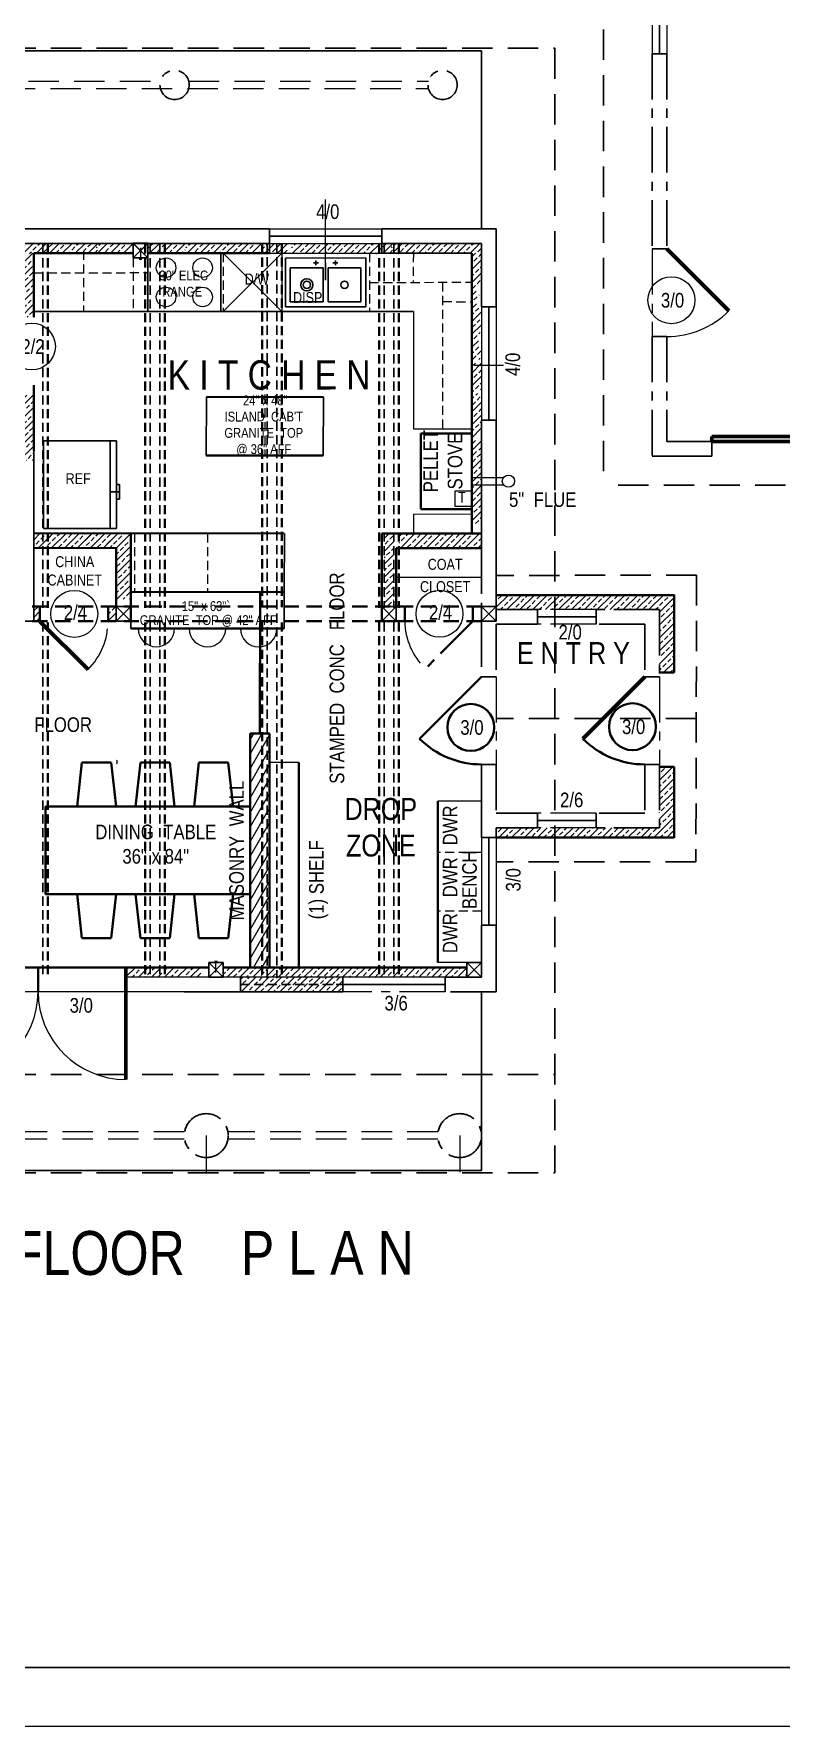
# Model space of a CAD drawing. Header units: inches. Extents: x 3832 to 8152, y 959 to 2015.
# Drawn here: x 4850 to 5157, y 959 to 1653 of the extents above; entities that cross this region are included whole.
import ezdxf

# ---------------------------------------------------------------- set-up
doc = ezdxf.new("R2010")
doc.units = ezdxf.units.IN
doc.header["$MEASUREMENT"] = 0
doc.linetypes.add('CENTER', pattern=[2, 1.25, -0.25, 0.25, -0.25])
doc.linetypes.add('HIDDEN', pattern=[0.375, 0.25, -0.125])
for name, color, linetype, lineweight in [('APPLIANCES', 7, 'Continuous', 20), ('BUILT-INS', 36, 'Continuous', 25), ('CABINETS', 36, 'HIDDEN', 25), ('COUNTERTOPS', 7, 'Continuous', 30), ('DOORS', 7, 'Continuous', 60), ('FLOOR BEAMS', 18, 'Continuous', 30), ('FLOORING', 7, 'Continuous', 20), ('FURNITURE', 36, 'Continuous', 25), ('MASONRY', 14, 'Continuous', 30), ('PLUMBING', 3, 'Continuous', 20), ('ROOF', 7, 'HIDDEN', 30), ('STAIRS', 7, 'Continuous', 20), ('STOVE HEATING', 1, 'Continuous', 40), ('WALL FRAMING', 9, 'CENTER', 30), ('WALLS', 7, 'Continuous', 30), ('WINDOWS', 5, 'Continuous', 30)]:
    doc.layers.add(name, color=color, linetype=linetype, lineweight=lineweight)
for name, color, linetype in [('TEXT', 7, 'Continuous'), ('TEXT80', 9, 'Continuous'), ('TITLE BLOCK', 7, 'Continuous')]:
    doc.layers.add(name, color=color, linetype=linetype)
doc.styles.add('ARCHENT', font='technical.ttf', dxfattribs={"height": 6})
pattern_1 = [(45, (-73.6704, 6.2643), (-2.6516504, 2.6516504), []), (45, (-71.0188, 6.2643), (-2.6516504, 2.6516504), [1.875, -0.9375])]

msp = doc.modelspace()

# ---------------------------------------------------------------- hatches: boundary and pattern name
at = {"layer": 'DOORS', "linetype": 'Continuous', "lineweight": 9, "ltscale": 25}
h = msp.add_hatch(dxfattribs=at)
h.set_pattern_fill('ANSI33', color=0, scale=15, style=0)
h.set_pattern_definition([(45, (6e-07, -4), (-2.6516504, 2.6516504), []), (45, (2.6517, -4), (-2.6516504, 2.6516504), [1.875, -0.9375])])
h.paths.add_polyline_path([(4813.02, 1502.66), (4808.02, 1502.66), (4808.02, 1478.16), (4810.02, 1478.16), (4810.02, 1496.66), (4813.02, 1496.66)])
h.paths.add_polyline_path([(4806.02, 1502.66), (4804.02, 1502.66), (4804.02, 1478.16), (4806.02, 1478.16)])
h.paths.add_polyline_path([(4808.02, 1502.66), (4806.02, 1502.66), (4806.02, 1478.16), (4808.02, 1478.16)])
h.paths.add_polyline_path([(4848.02, 1504.92), (4844.27, 1504.92), (4844.27, 1502.66), (4841.02, 1502.66), (4841.02, 1496.66), (4844.27, 1496.66), (4844.27, 1478.16), (4848.02, 1478.16)])
h.paths.add_polyline_path([(4850.02, 1504.92), (4848.02, 1504.92), (4848.02, 1478.16), (4850.02, 1478.16)])
h.paths.add_polyline_path([(4844.27, 1536.92), (4850.28, 1536.92), (4850.27, 1563.16), (4844.27, 1563.16)])
h = msp.add_hatch(dxfattribs=at)
h.set_pattern_fill('ANSI33', color=0, scale=15, style=0)
h.set_pattern_definition([(45, (-100.0483, 302.8463), (-2.6516504, 2.6516504), []), (45, (-97.3967, 302.8463), (-2.6516504, 2.6516504), [1.875, -0.9375])])
h.paths.add_polyline_path([(4876.97, 1566), (4834.97, 1566), (4834.97, 1563), (4876.97, 1563)])
h.paths.add_polyline_path([(4876.97, 1567.16), (4834.97, 1567.16), (4834.97, 1566), (4876.97, 1566)])
h = msp.add_hatch(dxfattribs=at)
h.set_pattern_fill('ANSI33', color=0, scale=15, style=0)
h.set_pattern_definition([(45, (-59.0797, 302.8463), (-2.6516504, 2.6516504), []), (45, (-56.428, 302.8463), (-2.6516504, 2.6516504), [1.875, -0.9375])])
h.paths.add_polyline_path([(4891.02, 1566), (4891.02, 1567.16), (4875.94, 1567.16), (4875.94, 1566)])
h.paths.add_polyline_path([(4891.02, 1563), (4891.02, 1566), (4875.94, 1566), (4875.94, 1563)])
h = msp.add_hatch(dxfattribs=at)
h.set_pattern_fill('ANSI33', color=0, scale=15, style=0)
h.set_pattern_definition([(45, (-37.7327, 302.8463), (-2.6516504, 2.6516504), []), (45, (-35.081, 302.8463), (-2.6516504, 2.6516504), [1.875, -0.9375])])
h.paths.add_polyline_path([(4912.36, 1566), (4912.36, 1567.16), (4897.28, 1567.16), (4897.28, 1566)])
h.paths.add_polyline_path([(4912.36, 1563), (4912.36, 1566), (4897.28, 1566), (4897.28, 1563)])
h = msp.add_hatch(dxfattribs=at)
h.set_pattern_fill('ANSI33', color=0, scale=15, style=0)
h.set_pattern_definition([(45, (-22.2898, 302.8463), (-2.6516504, 2.6516504), []), (45, (-19.638, 302.8463), (-2.6516504, 2.6516504), [1.875, -0.9375])])
h.paths.add_polyline_path([(4954.73, 1566), (4912.73, 1566), (4912.73, 1563), (4954.73, 1563)])
h.paths.add_polyline_path([(4954.73, 1567.16), (4912.73, 1567.16), (4912.73, 1566), (4954.73, 1566)])
h = msp.add_hatch(dxfattribs=at)
h.set_pattern_fill('ANSI33', color=0, scale=15, style=0)
h.set_pattern_definition([(45, (21, 302.8463), (-2.6516504, 2.6516504), []), (45, (23.6515, 302.8463), (-2.6516504, 2.6516504), [1.875, -0.9375])])
h.paths.add_polyline_path([(4998.02, 1566), (4956.02, 1566), (4956.02, 1563), (4998.02, 1563)])
h.paths.add_polyline_path([(4998.02, 1567.16), (4956.02, 1567.16), (4956.02, 1566), (4998.02, 1566)])
h = msp.add_hatch(dxfattribs=at)
h.set_pattern_fill('ANSI33', color=0, scale=15, style=0)
h.set_pattern_definition([(45, (61.9685, 302.8463), (-2.6516504, 2.6516504), []), (45, (64.62, 302.8463), (-2.6516504, 2.6516504), [1.875, -0.9375])])
h.paths.add_polyline_path([(5034.02, 1563), (5034.02, 1566), (4996.99, 1566), (4996.99, 1563)])
h.paths.add_polyline_path([(5034.02, 1566), (5034.02, 1567.16), (4996.99, 1567.16), (4996.99, 1566)])
h = msp.add_hatch(dxfattribs=at)
h.set_pattern_fill('ANSI33', color=0, scale=15, style=0)
h.set_pattern_definition([(45, (275.75, 8e-12), (-2.6516504, 2.6516504), []), (45, (278.4016, 8e-12), (-2.6516504, 2.6516504), [1.875, -0.9375])])
h.paths.add_polyline_path([(5033.77, 1545.16), (5033.77, 1545.94, -0.407485), (5031.81, 1547.94), (5030.02, 1547.94), (5030.02, 1527.24), (5031.96, 1527.24, -0.299331), (5033.77, 1528.49), (5033.77, 1530.51, -0.387451), (5033.31, 1531.01, -0.387451), (5033.77, 1531.51), (5033.77, 1535.67, -0.400785), (5032.81, 1536.67, -0.400785), (5033.77, 1537.66), (5033.77, 1541.16, -0.407485), (5031.81, 1543.16, -0.407485)])
h.paths.add_polyline_path([(5031.81, 1526.49, -0.096396), (5031.96, 1527.24), (5030.02, 1527.24), (5030.02, 1525.74), (5031.96, 1525.74, -0.096396)])
h.paths.add_polyline_path([(5033.77, 1524.49, -0.299331), (5031.96, 1525.74), (5030.02, 1525.74), (5030.02, 1523.16), (5033.77, 1523.16)])
h.paths.add_polyline_path([(5033.77, 1527.24), (5031.96, 1527.24, 0.096396), (5031.81, 1526.49, 0.096396), (5031.96, 1525.74), (5033.77, 1525.74)])
h.paths.add_polyline_path([(5033.77, 1515.96), (5030.02, 1515.96), (5030.02, 1495.95), (5033.77, 1497.1), (5033.77, 1505.89, -0.776153), (5031.89, 1506.37, -0.776153), (5033.77, 1506.85)])
h.paths.add_polyline_path([(5031.82, 1508.21, -1), (5030.82, 1508.21, -1)], flags=16)
h.paths.add_polyline_path([(5031.82, 1504.48, -1), (5030.82, 1504.48, -1)], flags=16)
h.paths.add_polyline_path([(5033.77, 1497.1), (5030.02, 1495.95), (5030.02, 1482.16), (5033.77, 1482.16), (5033.77, 1486.16, -0.411157), (5031.79, 1488.16, -0.411157), (5033.77, 1490.16)])
h.paths.add_polyline_path([(5033.76, 1523.16), (5030.02, 1523.16), (5030.02, 1515.96), (5033.76, 1515.96)])
h.paths.add_polyline_path([(5030.89, 1519.66, -1), (5032.89, 1519.66, -1)], flags=16)
h.paths.add_polyline_path([(5032.39, 1517.77, -1), (5031.39, 1517.77, -1)], flags=16)
h.paths.add_polyline_path([(5031.39, 1521.49, -1), (5032.39, 1521.49, -1)], flags=16)
edge = h.paths.add_edge_path()
edge.add_line((5034.02, 1549.93), (5034.02, 1563.16))
edge.add_line((5034.02, 1563.16), (5030.02, 1563.16))
edge.add_line((5030.02, 1563.16), (5030.02, 1547.94))
edge.add_line((5030.02, 1547.94), (5031.81, 1547.94))
edge.add_arc((5033.81, 1547.94), 2, 84.10059, 180, ccw=False)
edge = h.paths.add_edge_path()
edge.add_line((5034.01, 1490.14), (5034.02, 1494.66))
edge.add_line((5034.02, 1494.66), (5034.02, 1524.5))
edge.add_arc((5033.81, 1526.49), 2, 268.68067, 275.89941, ccw=False)
edge.add_line((5033.77, 1524.49), (5033.77, 1506.85))
edge.add_arc((5032.89, 1506.37), 1, -28.73222, 28.73222, ccw=False)
edge.add_line((5033.77, 1505.89), (5033.77, 1490.16))
edge.add_arc((5033.79, 1488.16), 2, 83.52176, 90.59859, ccw=False)
h.paths.add_polyline_path([(5034.02, 1525.74), (5034.02, 1527.24), (5033.77, 1527.24), (5033.77, 1525.74)])
edge = h.paths.add_edge_path()
edge.add_line((5034, 1482.16), (5034.01, 1486.17))
edge.add_arc((5033.79, 1488.16), 2, 269.40141, 276.34957, ccw=False)
edge.add_line((5033.77, 1486.16), (5033.77, 1482.16))
edge.add_line((5033.77, 1482.16), (5034, 1482.16))
h = msp.add_hatch(dxfattribs=at)
h.set_pattern_fill('ANSI33', color=0, scale=15, style=0)
h.set_pattern_definition([(45, (35.827, 33.577), (-2.6516504, 2.6516504), []), (45, (38.4788, 33.577), (-2.6516504, 2.6516504), [1.875, -0.9375])])
h.paths.add_polyline_path([(5033.84, 1481.73), (5029.84, 1481.73), (5029.84, 1451.73), (5033.84, 1451.73)])
h = msp.add_hatch(dxfattribs=at)
h.set_pattern_fill('ANSI33', color=0, scale=15, style=0)
h.paths.add_polyline_path([(4881.61, 1448.2), (4856.02, 1448.21), (4856.02, 1442.2), (4881.61, 1442.16)])
h.paths.add_polyline_path([(4856.02, 1448.21), (4854.02, 1448.21), (4854.02, 1442.2), (4856.02, 1442.2)])
h.paths.add_polyline_path([(4854.02, 1448.21), (4850.29, 1448.21), (4850.29, 1442.21), (4854.02, 1442.2)])
h = msp.add_hatch(dxfattribs=at)
h.set_pattern_fill('ANSI33', color=0, scale=15, style=0)
h.paths.add_polyline_path([(4890.07, 1442.15), (4884.07, 1442.16), (4884.08, 1421.22), (4890.03, 1421.21)])
h.paths.add_polyline_path([(4890.08, 1448.2), (4856.02, 1448.21), (4856.02, 1442.2), (4884.07, 1442.16), (4890.07, 1442.15)])
h = msp.add_hatch(dxfattribs=at)
h.set_pattern_fill('ANSI33', color=0, scale=15, style=0)
h.paths.add_polyline_path([(4998.02, 1448.16), (4994.02, 1448.16), (4994.02, 1418.16), (4998.02, 1418.16)])
h = msp.add_hatch(dxfattribs=at)
h.set_pattern_fill('ANSI33', color=0, scale=15, style=0)
h.paths.add_polyline_path([(5033.97, 1448.15), (5000.02, 1448.16), (5000.02, 1442.16), (5033.96, 1442.16)])
h = msp.add_hatch(dxfattribs=at)
h.set_pattern_fill('ANSI33', color=0, scale=15, style=0)
h.paths.add_polyline_path([(4852.79, 1418.16), (4850.27, 1418.16), (4850.27, 1412.16), (4852.79, 1412.16)])
h.paths.add_polyline_path([(4884.02, 1418.16), (4880.73, 1418.16), (4880.73, 1412.2), (4884.02, 1412.21)])
h = msp.add_hatch(dxfattribs=at)
h.set_pattern_fill('ANSI33', color=0, scale=15, style=0)
h.paths.add_polyline_path([(5064.02, 1422.91), (5040.02, 1422.91), (5040.02, 1416.91), (5057.02, 1416.91), (5064.02, 1416.91)])
h.paths.add_polyline_path([(5113.02, 1422.91), (5064.02, 1422.91), (5064.02, 1416.91), (5081.02, 1416.91), (5107.02, 1416.91), (5107.02, 1391.1), (5113.02, 1391.1)])
h = msp.add_hatch(dxfattribs=at)
h.set_pattern_fill('ANSI33', color=0, scale=15, style=0)
h.paths.add_polyline_path([(5064.02, 1327.41), (5057.02, 1327.41), (5040.02, 1327.41), (5040.02, 1323.41), (5064.02, 1323.41)])
h.paths.add_polyline_path([(5113.02, 1352.41), (5107.02, 1352.41), (5107.02, 1327.41), (5081.02, 1327.41), (5064.02, 1327.41), (5064.02, 1323.41), (5113.02, 1323.41)])
h = msp.add_hatch(dxfattribs=at)
h.set_pattern_fill('ANSI33', color=0, scale=15, style=0)
h.set_pattern_definition(pattern_1)
h.paths.add_polyline_path([(4888.02, 1269.42), (4888.02, 1266.42), (4903.35, 1266.42), (4903.35, 1269.42)])
h.paths.add_polyline_path([(4888.02, 1270.16), (4888.02, 1269.42), (4903.35, 1269.42), (4903.35, 1270.16)])
h = msp.add_hatch(dxfattribs=at)
h.set_pattern_fill('ANSI33', color=0, scale=15, style=0)
h.set_pattern_definition(pattern_1)
h.paths.add_polyline_path([(4888.02, 1269.42), (4888.02, 1266.42), (4903.35, 1266.42), (4903.35, 1269.42)])
h.paths.add_polyline_path([(4888.02, 1270.16), (4888.02, 1269.42), (4903.35, 1269.42), (4903.35, 1270.16)])
h = msp.add_hatch(dxfattribs=at)
h.set_pattern_fill('ANSI33', color=0, scale=15, style=0)
h.set_pattern_definition(pattern_1)
h.paths.add_polyline_path([(4888.02, 1269.42), (4888.02, 1266.42), (4903.35, 1266.42), (4903.35, 1269.42)])
h.paths.add_polyline_path([(4888.02, 1270.16), (4888.02, 1269.42), (4903.35, 1269.42), (4903.35, 1270.16)])
h = msp.add_hatch(dxfattribs=at)
h.set_pattern_fill('ANSI33', color=0, scale=15, style=0)
h.set_pattern_definition(pattern_1)
h.paths.add_polyline_path([(4888.02, 1269.42), (4888.02, 1266.42), (4903.35, 1266.42), (4903.35, 1269.42)])
h.paths.add_polyline_path([(4888.02, 1270.16), (4888.02, 1269.42), (4903.35, 1269.42), (4903.35, 1270.16)])
h = msp.add_hatch(dxfattribs=at)
h.set_pattern_fill('ANSI33', color=0, scale=15, style=0)
h.set_pattern_definition(pattern_1)
h.paths.add_polyline_path([(4888.02, 1269.42), (4888.02, 1266.42), (4903.35, 1266.42), (4903.35, 1269.42)])
h.paths.add_polyline_path([(4888.02, 1270.16), (4888.02, 1269.42), (4903.35, 1269.42), (4903.35, 1270.16)])
h = msp.add_hatch(dxfattribs=at)
h.set_pattern_fill('ANSI33', color=0, scale=15, style=0)
h.set_pattern_definition([(45, (-57.75, 6.2643), (-2.6516504, 2.6516504), []), (45, (-55.0984, 6.2643), (-2.6516504, 2.6516504), [1.875, -0.9375])])
h.paths.add_polyline_path([(4903.94, 1269.42), (4903.94, 1266.42), (4919.27, 1266.42), (4919.27, 1269.42)])
h.paths.add_polyline_path([(4903.94, 1270.16), (4903.94, 1269.42), (4919.27, 1269.42), (4919.27, 1270.16)])
h = msp.add_hatch(dxfattribs=at)
h.set_pattern_fill('ANSI33', color=0, scale=15, style=0)
h.set_pattern_definition([(45, (-27.0016, 6.034), (-2.6516504, 2.6516504), []), (45, (-24.35, 6.034), (-2.6516504, 2.6516504), [1.875, -0.9375])])
h.paths.add_polyline_path([(4928.02, 1269.19), (4928.02, 1266.19), (4950.02, 1266.19), (4950.02, 1269.19)])
h.paths.add_polyline_path([(4928.02, 1270.16), (4928.02, 1269.19), (4950.02, 1269.19), (4950.02, 1270.16)])
h = msp.add_hatch(dxfattribs=at)
h.set_pattern_fill('ANSI33', color=0, scale=15, style=0)
h.paths.add_polyline_path([(4977.02, 1266.16), (4935.02, 1266.16), (4935.02, 1263.16), (4977.02, 1263.16)])
h.paths.add_polyline_path([(4977.02, 1263.16), (4935.02, 1263.16), (4935.02, 1260.16), (4977.02, 1260.16)])
h = msp.add_hatch(dxfattribs=at)
h.set_pattern_fill('ANSI33', color=0, scale=15, style=0)
h.set_pattern_definition([(45, (14.9984, 5.8466), (-2.6516504, 2.6516504), []), (45, (17.65, 5.8466), (-2.6516504, 2.6516504), [1.875, -0.9375])])
h.paths.add_polyline_path([(4992.02, 1269), (4950.02, 1269), (4950.02, 1266), (4992.02, 1266)])
h.paths.add_polyline_path([(4992.02, 1270.16), (4950.02, 1270.16), (4950.02, 1269), (4992.02, 1269)])
h = msp.add_hatch(dxfattribs=at)
h.set_pattern_fill('ANSI33', color=0, scale=15, style=0)
h.set_pattern_definition([(45, (57, 6), (-2.6516504, 2.6516504), []), (45, (59.6517, 6), (-2.6516504, 2.6516504), [1.875, -0.9375])])
h.paths.add_polyline_path([(5028.02, 1266.16), (5028.02, 1269.16), (4992.02, 1269.16), (4992.02, 1266.16)])
h.paths.add_polyline_path([(5028.02, 1270.16), (4992.02, 1270.16), (4992.02, 1269.16), (5028.02, 1269.16)])

# ---------------------------------------------------------------- linework, layer by layer
at = {"layer": 'APPLIANCES', "color": 9, "lineweight": 30, "ltscale": 15}
msp.add_line((4891.04, 1567.16), (4891.02, 1561.16), dxfattribs=at)
at = {"layer": 'APPLIANCES', "lineweight": 30, "ltscale": 15}
for p, q in [((4897.02, 1567.15), (4897.02, 1539.16)), ((4927.02, 1563.16), (4927.02, 1539.16))]:
    msp.add_line(p, q, dxfattribs=at)
at = {"layer": 'APPLIANCES', "ltscale": 15}
for centre in [(4904.52, 1557.16), (4919.52, 1557.16), (4904.52, 1545.16), (4919.52, 1545.16)]:
    msp.add_circle(centre, 4, dxfattribs=at)
for centre in [(4900.52, 1409.2), (4921.52, 1409.18), (4942.52, 1409.16)]:
    msp.add_arc(centre, 7.5, 179.91924, 359.91924, dxfattribs=at)
at = {"layer": 'BUILT-INS', "lineweight": 9, "ltscale": 15}
msp.add_line((4998.99, 1430.16), (5034.02, 1430.23), dxfattribs=at)
at = {"layer": 'CABINETS', "lineweight": 20, "ltscale": 15}
for p, q in [((4870.64, 1564.15), (4870.64, 1539.15)), ((4928.02, 1563.15), (4928.02, 1539.16)), ((4952.02, 1563.16), (4952.02, 1539.16)), ((4988.02, 1563.16), (4988.02, 1539.16)), ((5006.02, 1563.16), (5005.91, 1551.04)), ((4850.27, 1555.06), (4897.02, 1555.15)), ((4891.03, 1561.17), (4891.02, 1539.16)), ((4988.02, 1551.08), (5030.02, 1551.24)), ((5018.01, 1551.2), (5017.95, 1491.32)), ((5018.01, 1543.3), (5030.02, 1543.16)), ((4945.05, 1505.12), (4945.05, 1480.12)), ((4891.55, 1448.15), (4891.55, 1424.16)), ((4921.55, 1448.15), (4921.55, 1424.16))]:
    msp.add_line(p, q, dxfattribs=at)
at = {"layer": 'COUNTERTOPS', "ltscale": 15}
for p, q in [((4850.28, 1539.16), (5006.02, 1539.16)), ((4854.17, 1486.21), (4884.17, 1486.21)), ((4854.17, 1450.21), (4854.17, 1486.21)), ((4881.61, 1450.21), (4881.61, 1486.21)), ((4884.17, 1450.21), (4884.17, 1486.21)), ((4881.61, 1465.21), (4884.17, 1465.21)), ((4884.17, 1468.21), (4885.45, 1468.21)), ((4884.17, 1468.21), (4885.45, 1468.21)), ((4884.17, 1465.21), (4885.45, 1465.21)), ((4885.45, 1462.21), (4885.45, 1468.21)), ((4884.17, 1462.21), (4885.45, 1462.21)), ((4854.17, 1450.21), (4884.17, 1450.21))]:
    msp.add_line(p, q, dxfattribs=at)
at = {"layer": 'COUNTERTOPS', "lineweight": 20, "ltscale": 15}
for p, q in [((5006.02, 1539.16), (5006.03, 1491.02)), ((5006.03, 1491.02), (5030.02, 1491.12)), ((5006.04, 1456.08), (5030.02, 1456.16)), ((5006.04, 1456.08), (5006.04, 1448.15))]:
    msp.add_line(p, q, dxfattribs=at)
at = {"layer": 'COUNTERTOPS', "color": 0, "linetype": 'Continuous', "lineweight": 40, "ltscale": 25}
for p, q in [((4969.08, 1504.08), (4921.08, 1504.15)), ((4969.05, 1480.08), (4921.05, 1480.15)), ((4953.02, 1448.09), (4890.08, 1448.21)), ((4953.04, 1424.12), (4890.04, 1424.21)), ((4953.02, 1409.15), (4890.02, 1409.21))]:
    msp.add_line(p, q, dxfattribs=at)
at = {"layer": 'DOORS', "color": 9, "ltscale": 15}
for p, q in [((5110.02, 1564.91), (5135.47, 1539.45)), ((5320.52, 1487.91), (5128.52, 1487.91)), ((5320.52, 1485.91), (5128.52, 1485.91)), ((4888.02, 1260.16), (4888.02, 1270.16)), ((4888.02, 1224.16), (4888.02, 1260.16))]:
    msp.add_line(p, q, dxfattribs=at)
at = {"layer": 'DOORS', "color": 9, "linetype": 'Continuous', "ltscale": 15}
msp.add_line((5128.52, 1487.91), (5128.52, 1485.91), dxfattribs=at)
at = {"layer": 'DOORS', "color": 0, "linetype": 'Continuous', "lineweight": 40, "ltscale": 25}
for p, q in [((5113.02, 1391.1), (5113.02, 1422.96)), ((5113.02, 1352.41), (5113.02, 1323.36))]:
    msp.add_line(p, q, dxfattribs=at)
at = {"layer": 'DOORS', "ltscale": 15}
for p, q in [((4872.52, 1392.41), (4852.79, 1412.1)), ((5101.02, 1389.41), (5075.56, 1363.95))]:
    msp.add_line(p, q, dxfattribs=at)
at = {"layer": 'DOORS', "color": 7, "linetype": 'Continuous', "lineweight": 40, "ltscale": 15}
msp.add_line((5034.02, 1389.41), (5008.56, 1363.95), dxfattribs=at)
at = {"layer": 'DOORS', "color": 9, "lineweight": 9, "ltscale": 15}
msp.add_arc((5110.02, 1564.91), 35.99, 270, 315, dxfattribs=at)
at = {"layer": 'DOORS', "color": 7, "linetype": 'Continuous', "lineweight": 40, "ltscale": 15}
for centre in [(5034.02, 1389.41), (5101.02, 1389.41)]:
    msp.add_arc(centre, 36, 225, 270, dxfattribs=at)
at = {"layer": 'DOORS', "color": 7, "linetype": 'Continuous', "lineweight": 9, "ltscale": 25}
for centre, start, end in [((4816.02, 1260.16), 270, 0), ((4888.02, 1260.16), 180, 270)]:
    msp.add_arc(centre, 36, start, end, dxfattribs=at)
at = {"layer": 'FLOOR BEAMS', "color": 9, "linetype": 'HIDDEN', "lineweight": 30, "ltscale": 15}
for p, q in [((4854.02, 1566.69), (4854.02, 1417.69)), ((4898.02, 1566.69), (4898.02, 1417.69)), ((4902.02, 1566.69), (4902.02, 1417.69)), ((4946.02, 1567.16), (4946.02, 1265.69)), ((4950.02, 1567.16), (4950.02, 1265.69)), ((4994.02, 1566.69), (4994.02, 1417.64)), ((4998.02, 1566.69), (4998.02, 1417.63)), ((4854.02, 1411.69), (4854.02, 1265.69)), ((4898.02, 1411.69), (4898.02, 1265.69)), ((4902.02, 1411.69), (4902.02, 1265.69)), ((4994.02, 1411.69), (4994.02, 1265.69)), ((4998.02, 1411.69), (4998.02, 1265.69))]:
    msp.add_line(p, q, dxfattribs=at)
at = {"layer": 'FLOOR BEAMS', "color": 3, "linetype": 'HIDDEN', "lineweight": 40, "ltscale": 15}
for p, q in [((4856.02, 1566.69), (4856.02, 1417.69)), ((4896.02, 1566.69), (4896.02, 1417.69)), ((4904.02, 1566.69), (4904.02, 1417.69)), ((4944.02, 1566.94), (4944.02, 1417.94)), ((4952.02, 1566.99), (4952.02, 1417.93)), ((4992.02, 1566.69), (4992.02, 1417.64)), ((5000.02, 1566.69), (5000.02, 1417.63)), ((4856.02, 1411.69), (4856.02, 1265.69)), ((4896.02, 1411.69), (4896.02, 1265.69)), ((4904.02, 1411.69), (4904.02, 1265.69)), ((4944.02, 1411.69), (4944.02, 1265.69)), ((4952.02, 1411.69), (4952.02, 1265.69)), ((4992.02, 1411.69), (4992.02, 1265.69)), ((5000.02, 1411.69), (5000.02, 1265.69))]:
    msp.add_line(p, q, dxfattribs=at)
at = {"layer": 'FLOOR BEAMS', "color": 7, "lineweight": 30, "ltscale": 15}
for p, q in [((4891.02, 1567.16), (4891.02, 1561.16)), ((4897.02, 1567.16), (4897.02, 1561.16)), ((4891.02, 1561.16), (4897.02, 1561.16))]:
    msp.add_line(p, q, dxfattribs=at)
at = {"layer": 'FLOOR BEAMS', "color": 7, "lineweight": 5, "ltscale": 15}
for p, q in [((4891.02, 1561.16), (4897.02, 1567.16)), ((4891.02, 1567.16), (4897.02, 1561.16))]:
    msp.add_line(p, q, dxfattribs=at)
at = {"layer": 'FLOOR BEAMS', "color": 3, "linetype": 'HIDDEN', "lineweight": 40, "ltscale": 25}
for p, q in [((5034.02, 1418.16), (4750.77, 1418.16)), ((5034.02, 1412.16), (4752.02, 1412.16))]:
    msp.add_line(p, q, dxfattribs=at)
at = {"layer": 'FLOORING', "color": 46, "linetype": 'Continuous', "lineweight": 40, "ltscale": 25}
msp.add_line((4943.02, 1366.16), (4943.1, 1424.13), dxfattribs=at)
at = {"layer": 'FURNITURE', "color": 46, "linetype": 'Continuous', "lineweight": 40, "ltscale": 25}
for p, q in [((4870.02, 1354.16), (4868.02, 1336.16)), ((4870.02, 1354.16), (4882.02, 1354.16)), ((4882.02, 1354.16), (4884.02, 1336.16)), ((4894.02, 1354.16), (4892.02, 1336.16)), ((4894.02, 1354.16), (4906.02, 1354.16)), ((4906.02, 1354.16), (4908.02, 1336.16)), ((4918.02, 1354.16), (4916.02, 1336.16)), ((4918.02, 1354.16), (4930.02, 1354.16)), ((4930.02, 1354.16), (4932.02, 1336.16)), ((4939.02, 1336.16), (4855.02, 1336.16)), ((4855.02, 1336.16), (4855.02, 1300.16)), ((5016.02, 1338.41), (5016.02, 1272.16)), ((4939.02, 1300.16), (4855.02, 1300.16)), ((4870.02, 1282.16), (4868.02, 1300.16)), ((4882.02, 1282.16), (4884.02, 1300.16)), ((4894.02, 1282.16), (4892.02, 1300.16)), ((4906.02, 1282.16), (4908.02, 1300.16)), ((4918.02, 1282.16), (4916.02, 1300.16)), ((4930.02, 1282.16), (4932.02, 1300.16)), ((4870.02, 1282.16), (4882.02, 1282.16)), ((4894.02, 1282.16), (4906.02, 1282.16)), ((4918.02, 1282.16), (4930.02, 1282.16)), ((4852.02, 1260.16), (4852.02, 1270.16))]:
    msp.add_line(p, q, dxfattribs=at)
at = {"layer": 'FURNITURE', "ltscale": 15}
for p, q in [((4959.02, 1354.16), (4947.02, 1354.16)), ((5034.02, 1338.41), (5016.02, 1338.41)), ((5034.02, 1272.16), (5016.02, 1272.16))]:
    msp.add_line(p, q, dxfattribs=at)
at = {"layer": 'FURNITURE', "lineweight": 40, "ltscale": 15}
msp.add_line((4959.02, 1354.16), (4959.02, 1270.16), dxfattribs=at)
at = {"layer": 'FURNITURE', "linetype": 'HIDDEN', "ltscale": 15}
for p, q in [((5034.02, 1317.28), (5016.02, 1317.28)), ((5034.02, 1293.28), (5016.02, 1293.28))]:
    msp.add_line(p, q, dxfattribs=at)
at = {"layer": 'FURNITURE', "linetype": 'Continuous', "ltscale": 0.75}
msp.add_arc((4883.39, 1354.39), 1.14, 315.58756, 45.58756, dxfattribs=at)
msp.add_arc((4883.39, 1354.39), 1.14, 315.58756, 45.58756, dxfattribs=at)
at = {"layer": 'MASONRY', "color": 1, "lineweight": 40, "ltscale": 15}
for p, q in [((4939.02, 1366.16), (4939.02, 1270.16)), ((4947.02, 1366.16), (4947.02, 1270.16))]:
    msp.add_line(p, q, dxfattribs=at)
at = {"layer": 'MASONRY', "color": 1, "linetype": 'Continuous', "lineweight": 40, "ltscale": 25}
msp.add_line((4939.02, 1366.16), (4947.02, 1366.16), dxfattribs=at)
at = {"layer": 'MASONRY', "color": 1, "linetype": 'Continuous', "lineweight": 9, "ltscale": 20}
for p, q in [((4943.86, 1366.16), (4939.02, 1357.76)), ((4940.4, 1366.16), (4939.02, 1363.76)), ((4947.02, 1365.62), (4939.02, 1351.76)), ((4947.02, 1359.62), (4939.02, 1345.76)), ((4947.02, 1353.62), (4939.02, 1339.76)), ((4947.02, 1347.62), (4939.02, 1333.76)), ((4947.02, 1341.62), (4939.02, 1327.76)), ((4947.02, 1335.62), (4939.02, 1321.76)), ((4947.02, 1329.62), (4939.02, 1315.76)), ((4947.02, 1323.62), (4939.02, 1309.76)), ((4947.02, 1317.62), (4939.02, 1303.76)), ((4947.02, 1311.62), (4939.02, 1297.76)), ((4947.02, 1305.62), (4939.02, 1291.76)), ((4947.02, 1299.62), (4939.02, 1285.76)), ((4947.02, 1293.62), (4939.02, 1279.76)), ((4947.02, 1287.62), (4939.02, 1273.76)), ((4947.02, 1281.62), (4940.4, 1270.16)), ((4947.02, 1275.62), (4943.86, 1270.16))]:
    msp.add_line(p, q, dxfattribs=at)
at = {"layer": 'PLUMBING', "lineweight": 30, "ltscale": 15}
for p, q in [((4953.52, 1561.15), (4986.52, 1561.16)), ((4953.52, 1561.15), (4953.52, 1541.16)), ((4955.52, 1557.16), (4955.52, 1543.16)), ((4955.52, 1557.16), (4969.02, 1557.16)), ((4967.02, 1559.16), (4965.02, 1559.16)), ((4966.02, 1558.16), (4966.02, 1560.16)), ((4969.02, 1557.16), (4969.02, 1543.16)), ((4970.02, 1559.11), (4970.02, 1552.11)), ((4971.02, 1557.16), (4971.02, 1543.16)), ((4971.02, 1557.16), (4984.52, 1557.16)), ((4973.02, 1559.16), (4975.02, 1559.16)), ((4974.02, 1558.16), (4974.02, 1560.16)), ((4984.52, 1557.16), (4984.52, 1543.16)), ((4986.52, 1561.16), (4986.52, 1541.16)), ((4953.52, 1541.16), (4986.52, 1541.16)), ((4955.52, 1543.16), (4969.02, 1543.16)), ((4971.02, 1543.16), (4984.52, 1543.16))]:
    msp.add_line(p, q, dxfattribs=at)
at = {"layer": 'PLUMBING', "color": 3, "lineweight": 30, "ltscale": 15}
msp.add_circle((4962.27, 1550.16), 2.5, dxfattribs=at)
at = {"layer": 'PLUMBING', "lineweight": 30, "ltscale": 15}
for centre in [(4962.27, 1550.16), (4962.27, 1550.16), (4977.77, 1550.16)]:
    msp.add_circle(centre, 1.5, dxfattribs=at)
at = {"layer": 'ROOF', "color": 9, "ltscale": 50}
for p, q in [((5084.02, 1804.91), (5084.02, 1467.91)), ((5365.02, 1467.91), (5084.02, 1467.91)), ((5122.25, 1431.1), (5040.02, 1430.91)), ((5122.1, 1372.25), (5040.17, 1372.25)), ((5121.95, 1313.41), (5040.02, 1313.41))]:
    msp.add_line(p, q, dxfattribs=at)
at = {"layer": 'ROOF', "color": 9, "linetype": 'HIDDEN', "ltscale": 50}
for p, q in [((4501.02, 1647.16), (5064.02, 1647.16)), ((5064.02, 1647.16), (5064.02, 1185.85)), ((5122.25, 1431.1), (5121.95, 1313.41)), ((4501.02, 1226.16), (5064.02, 1226.16)), ((4501.02, 1185.85), (5064.02, 1185.85))]:
    msp.add_line(p, q, dxfattribs=at)
at = {"layer": 'ROOF', "color": 9, "linetype": 'HIDDEN', "lineweight": 20, "ltscale": 50}
for p, q in [((4791.83, 1633.66), (4902.21, 1633.66)), ((4913.83, 1633.66), (5012.21, 1633.66)), ((4500.82, 1630.66), (5012.21, 1630.66))]:
    msp.add_line(p, q, dxfattribs=at)
at = {"layer": 'STAIRS', "color": 9, "linetype": 'Continuous', "lineweight": 30, "ltscale": 15}
msp.add_line((4850.27, 1412.16), (4850.31, 1482.16), dxfattribs=at)
at = {"layer": 'STAIRS', "linetype": 'Continuous', "lineweight": 30, "ltscale": 15}
for p, q in [((4993.02, 1414.71), (4993.02, 1412.21)), ((4999.02, 1414.69), (4999.02, 1412.19)), ((5034.02, 1414.71), (5034.02, 1412.21)), ((5040.02, 1414.69), (5040.02, 1412.19))]:
    msp.add_line(p, q, dxfattribs=at)
at = {"layer": 'STOVE HEATING', "ltscale": 15}
for p, q in [((5030.02, 1489.12), (5009.02, 1489.12)), ((5009.02, 1489.12), (5009.02, 1458.12)), ((5030.02, 1458.12), (5009.02, 1458.12))]:
    msp.add_line(p, q, dxfattribs=at)
at = {"layer": 'STOVE HEATING', "lineweight": 20, "ltscale": 15}
for p, q in [((5023.09, 1465.55), (5023.09, 1459.3)), ((5029.83, 1465.55), (5023.09, 1465.55)), ((5029.83, 1459.3), (5029.83, 1465.55)), ((5030.02, 1471.1), (5043.02, 1471.12)), ((5030.02, 1468.1), (5043.02, 1468.12)), ((5023.09, 1459.3), (5029.83, 1459.3))]:
    msp.add_line(p, q, dxfattribs=at)
msp.add_circle((5045.02, 1469.62), 2.5, dxfattribs=at)
at = {"layer": 'TEXT', "color": 9, "linetype": 'Continuous', "ltscale": 15}
msp.add_circle((5111.92, 1543.83), 9.63, dxfattribs=at)
at = {"layer": 'TEXT', "linetype": 'Continuous', "ltscale": 15}
for centre in [(4849.46, 1524.84), (4866.88, 1415.16), (5016.74, 1415.21)]:
    msp.add_circle(centre, 9.63, dxfattribs=at)
at = {"layer": 'TEXT', "color": 7, "linetype": 'Continuous', "lineweight": 40, "ltscale": 15}
for centre in [(5029.6, 1368.6), (5095.94, 1368.89)]:
    msp.add_circle(centre, 9.63, dxfattribs=at)
at = {"layer": 'TITLE BLOCK', "color": 7, "linetype": 'Continuous', "lineweight": 30, "ltscale": 0.5}
msp.add_line((4104.8, 982.91), (5664.77, 982.91), dxfattribs=at)
at = {"layer": 'TITLE BLOCK', "color": 7, "linetype": 'Continuous', "lineweight": 0, "ltscale": 0.5}
msp.add_line((4056.8, 958.91), (5688.77, 958.91), dxfattribs=at)
at = {"layer": 'WALL FRAMING', "color": 9, "lineweight": 9, "ltscale": 15}
for p, q in [((5104.02, 1688.91), (5104.02, 1644.91)), ((5110.02, 1688.91), (5110.02, 1644.91)), ((5104.02, 1564.91), (5104.02, 1528.91)), ((5081.02, 1416.91), (5057.02, 1416.91)), ((5081.02, 1410.91), (5057.02, 1410.91)), ((5040.02, 1389.41), (5040.02, 1353.41)), ((5107.02, 1389.41), (5107.02, 1353.41)), ((5081.02, 1333.41), (5057.02, 1333.41)), ((5081.02, 1327.41), (5057.02, 1327.41)), ((5019.02, 1260.16), (4935.02, 1260.16)), ((4921.02, 1201.16), (4921.02, 1186.16)), ((5025.02, 1201.16), (5025.02, 1186.16))]:
    msp.add_line(p, q, dxfattribs=at)
at = {"layer": 'WALL FRAMING', "color": 9, "linetype": 'Continuous', "ltscale": 50}
for p, q in [((4491.97, 1646.16), (5034.02, 1646.16)), ((5034.02, 1646.16), (5034.02, 1573.16)), ((5034.02, 1259.78), (5034.02, 1186.85)), ((4496.47, 1186.85), (5034.02, 1186.85))]:
    msp.add_line(p, q, dxfattribs=at)
at = {"layer": 'WALL FRAMING', "color": 9, "ltscale": 15}
for p, q in [((5104.02, 1644.91), (5104.02, 1564.91)), ((5104.07, 1644.91), (5110.07, 1644.91)), ((5110.02, 1644.91), (5110.02, 1564.91)), ((4947.02, 1573.16), (4947.02, 1563.16)), ((4993.02, 1573.16), (4993.02, 1563.16)), ((4891.02, 1561.17), (4891.02, 1567.17)), ((4897.02, 1567.17), (4891.02, 1567.17)), ((4897.02, 1561.17), (4897.02, 1567.17)), ((5109.98, 1564.91), (5103.98, 1564.91)), ((4897.02, 1561.17), (4891.02, 1561.17)), ((5034.02, 1541.16), (5040.02, 1541.16)), ((5110.02, 1528.91), (5104.02, 1528.91)), ((5104.02, 1528.91), (5104.02, 1479.91)), ((5110.02, 1528.91), (5110.02, 1485.91)), ((5034.02, 1494.66), (5040.02, 1494.66)), ((5128.52, 1485.91), (5110.02, 1485.91)), ((5128.52, 1485.91), (5128.52, 1479.91)), ((5128.52, 1479.91), (5104.02, 1479.91)), ((5104.02, 1479.91), (5110.02, 1479.91)), ((5034.02, 1442.16), (5034.02, 1418.16)), ((5057.02, 1416.91), (5040.02, 1416.91)), ((5057.02, 1416.91), (5057.02, 1410.91)), ((5107.02, 1416.91), (5081.02, 1416.91)), ((5081.02, 1416.91), (5081.02, 1410.91)), ((5107.02, 1416.91), (5107.02, 1389.41)), ((4850.27, 1412.16), (4836.02, 1412.16)), ((5034.02, 1412.16), (5034.02, 1389.41)), ((5040.02, 1410.91), (5040.02, 1389.41)), ((5057.02, 1410.91), (5040.02, 1410.91)), ((5101.02, 1410.91), (5081.02, 1410.91)), ((5101.02, 1410.91), (5101.02, 1389.41)), ((5040.02, 1389.41), (5034.02, 1389.41)), ((5107.02, 1389.41), (5101.02, 1389.41)), ((5040.02, 1353.41), (5034.02, 1353.41)), ((5040.02, 1353.41), (5040.02, 1333.41)), ((5107.02, 1353.41), (5101.02, 1353.41)), ((5101.02, 1353.41), (5101.02, 1333.41)), ((5107.02, 1353.41), (5107.02, 1327.41)), ((5057.02, 1333.41), (5040.02, 1333.41)), ((5057.02, 1333.41), (5057.02, 1327.41)), ((5101.02, 1333.41), (5081.02, 1333.41)), ((5081.02, 1333.41), (5081.02, 1327.41)), ((5057.02, 1327.41), (5040.02, 1327.41)), ((5107.02, 1327.41), (5081.02, 1327.41)), ((4928.02, 1272.16), (4922.02, 1272.16)), ((4922.02, 1272.16), (4922.02, 1266.16)), ((4928.02, 1272.16), (4928.02, 1266.16)), ((5034.02, 1272.16), (5028.02, 1272.16)), ((5028.02, 1272.16), (5028.02, 1266.16)), ((5034.02, 1272.16), (5034.02, 1266.16)), ((4928.02, 1266.16), (4922.02, 1266.16)), ((4935.02, 1260.16), (4935.02, 1266.16)), ((4977.02, 1260.16), (4977.02, 1266.16)), ((5034.02, 1266.16), (5019.02, 1266.16)), ((5019.02, 1260.16), (5019.02, 1266.16)), ((5034.02, 1266.16), (5028.02, 1266.16)), ((5040.02, 1260.16), (5019.02, 1260.16))]:
    msp.add_line(p, q, dxfattribs=at)
at = {"layer": 'WALL FRAMING', "color": 9, "linetype": 'Continuous', "ltscale": 15}
for p, q in [((4835.28, 1573.16), (4947.02, 1573.16)), ((4993.02, 1573.16), (5040.02, 1573.16)), ((5040.02, 1573.16), (5040.02, 1541.16)), ((4844.27, 1567.16), (4947.02, 1567.16)), ((4993.02, 1567.16), (5034.02, 1567.16)), ((4993.02, 1563.16), (5030.02, 1563.16)), ((5034.02, 1567.16), (5034.02, 1541.16)), ((5034.02, 1494.66), (5033.96, 1442.16)), ((5040.02, 1494.66), (5040.02, 1416.91)), ((5034.02, 1353.41), (5034.02, 1323.41)), ((4977.02, 1260.16), (4912.02, 1260.16))]:
    msp.add_line(p, q, dxfattribs=at)
at = {"layer": 'WALL FRAMING', "color": 9, "linetype": 'Continuous', "lineweight": 9, "ltscale": 15}
for p, q in [((4945.02, 1573.16), (4993.02, 1573.16)), ((4947.02, 1567.16), (4993.02, 1567.16)), ((4947.02, 1563.16), (4993.02, 1563.16)), ((5034.02, 1541.16), (5034.02, 1494.66)), ((5040.02, 1541.16), (5040.02, 1494.66)), ((5019.02, 1266.16), (4888, 1266.16)), ((4912.02, 1260.16), (4840.02, 1260.16))]:
    msp.add_line(p, q, dxfattribs=at)
at = {"layer": 'WALL FRAMING', "color": 7, "linetype": 'Continuous', "lineweight": 40, "ltscale": 15}
for p, q in [((4850.27, 1563.16), (4891.02, 1563.16)), ((4897.02, 1563.16), (4947.02, 1563.16)), ((5030.02, 1563.16), (5030.02, 1448.15)), ((5113.02, 1422.91), (5040.02, 1422.91)), ((5113.02, 1391.1), (5107.02, 1391.1)), ((5113.02, 1352.41), (5107.02, 1352.41)), ((5113.02, 1323.41), (5040.02, 1323.41))]:
    msp.add_line(p, q, dxfattribs=at)
at = {"layer": 'WALL FRAMING', "color": 9, "linetype": 'Continuous', "lineweight": 9, "ltscale": 150}
for p, q in [((4894.02, 1565.27), (4894.02, 1560.57)), ((4894.02, 1560.57), (4893.43, 1560.57)), ((4894.61, 1560.57), (4894.02, 1560.57)), ((4924.4, 1272.74), (4924.99, 1272.74)), ((4924.99, 1268.05), (4924.99, 1272.74)), ((4924.99, 1272.74), (4925.58, 1272.74))]:
    msp.add_line(p, q, dxfattribs=at)
at = {"layer": 'WALL FRAMING', "color": 7, "linetype": 'Continuous', "lineweight": 9, "ltscale": 150}
for p, q in [((4928.02, 1539.16), (4952.02, 1563.16)), ((4928.02, 1563.15), (4952.02, 1539.16))]:
    msp.add_line(p, q, dxfattribs=at)
at = {"layer": 'WALL FRAMING', "ltscale": 15}
for p, q in [((5034.02, 1494.66), (5040.02, 1494.66)), ((4993.02, 1418.16), (4993.02, 1412.16)), ((4993.02, 1412.16), (4993.02, 1418.16)), ((5034.02, 1418.16), (5034.02, 1412.16)), ((5034.02, 1412.16), (5034.02, 1418.16))]:
    msp.add_line(p, q, dxfattribs=at)
at = {"layer": 'WALL FRAMING', "color": 6, "ltscale": 15}
msp.add_line((4890.02, 1418.16), (4880.02, 1418.16), dxfattribs=at)
at = {"layer": 'WALL FRAMING', "color": 1, "linetype": 'Continuous', "lineweight": 9, "ltscale": 15}
for p, q in [((4884.02, 1418.15), (4890.02, 1412.15)), ((4884.02, 1412.15), (4890.02, 1418.15)), ((4993.02, 1418.16), (4999.02, 1412.16)), ((4993.02, 1412.16), (4999.02, 1418.16)), ((5034.02, 1418.16), (5040.02, 1412.16)), ((5034.02, 1412.16), (5040.02, 1418.16))]:
    msp.add_line(p, q, dxfattribs=at)
at = {"layer": 'WALL FRAMING', "color": 1, "linetype": 'Continuous', "lineweight": 30, "ltscale": 15}
msp.add_line((4884.02, 1412.15), (4884.02, 1418.15), dxfattribs=at)
at = {"layer": 'WALL FRAMING', "color": 1, "ltscale": 15}
for p, q in [((4890.02, 1418.15), (4884.02, 1418.15)), ((4890.02, 1412.15), (4890.02, 1418.15)), ((4993.02, 1412.16), (4993.02, 1418.16)), ((4999.02, 1418.16), (4993.02, 1418.16)), ((4999.02, 1412.16), (4999.02, 1418.16)), ((5034.02, 1412.16), (5034.02, 1418.16)), ((5040.02, 1418.16), (5034.02, 1418.16)), ((5040.02, 1412.16), (5040.02, 1418.16)), ((4890.02, 1412.15), (4884.02, 1412.15)), ((4999.02, 1412.16), (4993.02, 1412.16)), ((5040.02, 1412.16), (5034.02, 1412.16))]:
    msp.add_line(p, q, dxfattribs=at)
at = {"layer": 'WALL FRAMING', "color": 3, "linetype": 'HIDDEN', "lineweight": 40, "ltscale": 25}
msp.add_line((4900.15, 1418.16), (4900.15, 1418.16), dxfattribs=at)
at = {"layer": 'WALL FRAMING', "color": 7, "lineweight": 40, "ltscale": 15}
for p, q in [((5034.02, 1418.16), (5030.48, 1418.16)), ((5030.48, 1412.16), (5010.89, 1392.62)), ((5034.02, 1412.16), (5030.48, 1412.16))]:
    msp.add_line(p, q, dxfattribs=at)
at = {"layer": 'WALL FRAMING', "color": 9, "linetype": 'HIDDEN', "lineweight": 20, "ltscale": 50}
for p, q in [((4912.02, 1202.66), (4807.02, 1202.66)), ((5016.02, 1202.66), (4930.02, 1202.66)), ((4912.02, 1199.66), (4807.02, 1199.66)), ((5016.02, 1199.66), (4930.02, 1199.66))]:
    msp.add_line(p, q, dxfattribs=at)
at = {"layer": 'WALL FRAMING', "color": 9, "ltscale": 15}
for centre, radius in [((4908.02, 1632.16), 6), ((5018.02, 1632.16), 6), ((4921.02, 1201.16), 9), ((5025.02, 1201.16), 9)]:
    msp.add_circle(centre, radius, dxfattribs=at)
at = {"layer": 'WALL FRAMING', "lineweight": 5, "ltscale": 15}
msp.add_arc((4852.73, 1412.21), 28, 315, 0, dxfattribs=at)
at = {"layer": 'WALL FRAMING', "color": 7, "lineweight": 5, "ltscale": 15}
msp.add_arc((5030.42, 1412.61), 27.94, 180.92331, 225.66039, dxfattribs=at)
at = {"layer": 'WALLS', "color": 9, "lineweight": 9, "ltscale": 15}
for p, q in [((4970.02, 1555.16), (4970.02, 1585.16)), ((5031.02, 1517.16), (5043.02, 1517.16)), ((5034.02, 1323.41), (5034.02, 1287.41)), ((5040.02, 1323.41), (5040.02, 1287.41))]:
    msp.add_line(p, q, dxfattribs=at)
at = {"layer": 'WALLS', "color": 7, "linetype": 'Continuous', "lineweight": 40, "ltscale": 15}
for p, q in [((4850.28, 1536.92), (4850.27, 1563.16)), ((4850.31, 1482.16), (4850.3, 1508.92)), ((4890.08, 1448.2), (4850.32, 1448.21)), ((4890.08, 1448.21), (4890.02, 1412.16)), ((4993.02, 1448.16), (4993.02, 1412.16)), ((4884.07, 1442.16), (4850.32, 1442.21)), ((4884.07, 1442.16), (4884.08, 1418.16)), ((4999.02, 1442.16), (4998.96, 1418.16)), ((4852.79, 1418.16), (4850.27, 1418.16)), ((4852.79, 1412.09), (4852.79, 1418.16)), ((4884.02, 1418.21), (4880.73, 1418.2)), ((4880.73, 1412.2), (4880.73, 1418.2)), ((4852.79, 1412.16), (4850.27, 1412.16)), ((4884.02, 1412.21), (4880.73, 1412.2)), ((4922.02, 1270.16), (4810.02, 1270.16)), ((5028.02, 1270.16), (4928.02, 1270.16))]:
    msp.add_line(p, q, dxfattribs=at)
at = {"layer": 'WALLS', "color": 9, "linetype": 'Continuous', "lineweight": 9, "ltscale": 15}
for p, q in [((4891.02, 1567.17), (4897.02, 1561.17)), ((4891.02, 1561.17), (4897.02, 1567.17)), ((4922.02, 1266.16), (4928.02, 1272.16)), ((4928.02, 1266.16), (4922.02, 1272.16)), ((5028.02, 1266.16), (5034.02, 1272.16)), ((5034.02, 1266.16), (5028.02, 1272.16))]:
    msp.add_line(p, q, dxfattribs=at)
at = {"layer": 'WALLS', "linetype": 'Continuous', "lineweight": 30, "ltscale": 15}
for p, q in [((4921.08, 1504.15), (4921.05, 1480.15)), ((4969.08, 1504.08), (4969.05, 1480.08)), ((4953.08, 1448.15), (4953.04, 1424.19)), ((4953.04, 1424.19), (4953.02, 1409.15)), ((4890.02, 1415.28), (4890.02, 1409.21))]:
    msp.add_line(p, q, dxfattribs=at)
at = {"layer": 'WALLS', "color": 7, "lineweight": 40, "ltscale": 15}
for p, q in [((5033.96, 1448.15), (4993.02, 1448.16)), ((5033.96, 1442.16), (4999.02, 1442.16)), ((5002.48, 1418.16), (4998.96, 1418.14)), ((5034.02, 1418.16), (5034.02, 1418.16)), ((5002.48, 1412.16), (4993.02, 1412.16))]:
    msp.add_line(p, q, dxfattribs=at)
at = {"layer": 'WALLS', "color": 6, "linetype": 'Continuous', "lineweight": 30, "ltscale": 15}
msp.add_line((4890.02, 1418.16), (4890.02, 1412.16), dxfattribs=at)
at = {"layer": 'WALLS', "color": 7, "linetype": 'Continuous', "lineweight": 40, "ltscale": 25}
for p, q in [((5002.48, 1418.21), (5002.48, 1412.16)), ((5030.48, 1418.21), (5030.48, 1412.16))]:
    msp.add_line(p, q, dxfattribs=at)
at = {"layer": 'WALLS', "color": 9, "ltscale": 15}
for p, q in [((5040.02, 1327.41), (5040.02, 1323.41)), ((5034.02, 1323.41), (5040.02, 1323.41)), ((5037.02, 1287.41), (5037.02, 1323.41)), ((5034.02, 1287.41), (5040.02, 1287.41)), ((5034.02, 1287.41), (5034.02, 1266.16)), ((5040.02, 1287.41), (5040.02, 1260.16))]:
    msp.add_line(p, q, dxfattribs=at)
at = {"layer": 'WINDOWS', "color": 9, "ltscale": 15}
msp.add_line((5107.02, 1688.91), (5107.07, 1644.91), dxfattribs=at)
at = {"layer": 'WINDOWS', "color": 5, "ltscale": 15}
for p, q in [((4947.02, 1570.16), (4993.02, 1570.16)), ((5037.02, 1541.16), (5037.02, 1494.66)), ((5057.02, 1413.91), (5081.02, 1413.91)), ((5057.02, 1330.41), (5081.02, 1330.41)), ((4977.02, 1263.16), (5019.02, 1263.16))]:
    msp.add_line(p, q, dxfattribs=at)
at = {"layer": 'WINDOWS', "color": 9, "linetype": 'HIDDEN', "ltscale": 15}
msp.add_line((4935.02, 1263.16), (4977.02, 1263.16), dxfattribs=at)

# ---------------------------------------------------------------- texts
at = {"layer": 'STOVE HEATING', "attachment_point": 5, "style": 'ARCHENT'}
for s, insert, char_height, width, rotation in [('{\\C7;PELLET\\PSTOVE}', (5018.16, 1477.85), 6, 360.0625, 90.03277), ('{\\C7;T}', (5025.94, 1462.97), 4.5, 270.0469, 0.03277), ('{\\C7;5"  FLUE}', (5059.08, 1462), 6, 360.0625, 0.03277)]:
    msp.add_mtext(s, dxfattribs=dict(at, insert=insert, char_height=char_height, width=width, rotation=rotation))
at = {"layer": 'TEXT80', "color": 9, "char_height": 6, "width": 360.0625, "attachment_point": 5, "style": 'ARCHENT'}
for s, insert, rotation in [('{\\C7;4/0}', (4970.88, 1580.11), 0.03277), ('{\\C7;3/0}', (5112.37, 1543.77), 0.03277), ('{\\C7;4/0}', (5046.84, 1517.52), 90.03277), ('{\\C7;2/0}', (5070.36, 1407.62), 0.03277), ('{\\C7;3/0}', (5096.39, 1368.82), 0.03277), ('{\\C7;2/6}', (5070.97, 1338.82), 0.03277), ('{\\C7;3/0}', (4869.74, 1254.54), 0.03277)]:
    msp.add_mtext(s, dxfattribs=dict(at, insert=insert, rotation=rotation))
at = {"layer": 'TEXT80', "color": 6, "char_height": 4, "width": 360.0625, "attachment_point": 5, "rotation": 0.03277, "style": 'ARCHENT'}
for s, insert in [('{\\C7; 30" ELEC\\PRANGE}', (4911.15, 1550.63)), ('{\\C7; 24" x 48"\\PISLAND  CAB\'T\\PGRANITE  TOP\\P@ 36" AFF}', (4944.62, 1492.35)), ('{\\C7;\\P15" x 63"`}', (4920.86, 1421.68)), ('{\\C7;\\PGRANITE  TOP @ 42" AFF}', (4921.84, 1415.54))]:
    msp.add_mtext(s, dxfattribs=dict(at, insert=insert))
at = {"layer": 'TEXT80', "attachment_point": 5, "style": 'ARCHENT'}
for s, insert, char_height, width, rotation in [('{\\C7;D/W}', (4941.81, 1552.49), 4.5, 270.0469, 0.03277), ('{\\C7;2/2}', (4849.91, 1524.77), 6, 360.0625, 0.03277), ('{\\C7;K I T C H E N}', (4946.8, 1513.11), 12, 360.0625, 0.03277), ('{\\C7;REF}', (4868.45, 1470.63), 4.5, 270.0469, 0.03277), ('{\\C7;CHINA}', (4867.06, 1436.55), 4.5, 270.0469, 0.03277), ('{\\C7;COAT}', (5019.05, 1435.47), 4.5, 270.0469, 0.03277), ('{\\C7;CABINET}', (4867.06, 1429.02), 4.5, 270.0469, 0.03277), ('{\\C7;STAMPED  CONC   FLOOR}', (4974.69, 1388.81), 6, 360.0625, 90.03277), ('{\\C7;CLOSET}', (5019.05, 1426.32), 4.5, 270.0469, 0.03277), ('{\\C7;2/4}', (4867.33, 1415.67), 6, 360.0625, 0.03277), ('{\\C7;2/4}', (5017.18, 1415.72), 6, 360.0625, 0.03277), ('{\\C7;E N T R Y}', (5071.67, 1399.08), 9, 360.0625, 0.03277), ('{\\C7;WOOD  FLOOR}', (4849.3, 1369.68), 6, 360.0625, 0.03277), ('{\\C7;DROP\\PZONE  }', (4992.67, 1327.58), 9, 360.0625, 0.03277), ('{\\C7;DINING  TABLE\\P36" x 84"}', (4900.3, 1320.68), 6, 360.0625, 0.03277), ('{\\C7;PRELIMINARY   M A I N   FLOOR    P L A N}', (4802.27, 1152.83), 18, 435.3193, 0.03277)]:
    msp.add_mtext(s, dxfattribs=dict(at, insert=insert, char_height=char_height, width=width, rotation=rotation))
at = {"layer": 'TEXT80', "color": 3, "insert": (4962.65, 1544.91), "char_height": 4.5, "width": 270.0469, "attachment_point": 5, "rotation": 0.03277, "style": 'ARCHENT'}
msp.add_mtext('{\\C7;DISP}', dxfattribs=at)
at = {"layer": 'TEXT80', "color": 7, "linetype": 'Continuous', "lineweight": 40, "insert": (5030.05, 1368.54), "char_height": 6, "width": 360.0625, "attachment_point": 5, "rotation": 0.03277, "style": 'ARCHENT'}
msp.add_mtext('{\\C7;3/0}', dxfattribs=at)
at = {"layer": 'TEXT80', "color": 9, "linetype": 'Continuous', "insert": (4998.94, 1255.44), "char_height": 6, "width": 360.0625, "attachment_point": 5, "rotation": 0.03277, "style": 'ARCHENT'}
msp.add_mtext('{\\C7;3/6}', dxfattribs=at)
at = {"layer": 'WALLS', "color": 9, "char_height": 6, "width": 360.0625, "attachment_point": 5, "rotation": 90.03277, "style": 'ARCHENT'}
for s, insert in [('{\\C7;MASONRY  WALL }', (4933.49, 1318.09)), ('{\\C7;DWR}', (5021.1, 1328.39)), ('{\\C7;(1) SHELF }', (4967.14, 1306.1)), ('{\\C7;DWR}', (5021.1, 1307.13)), ('{\\C7;BENCH}', (5029.09, 1306.1)), ('{\\C7;3/0}', (5047.06, 1306.1)), ('{\\C7;DWR}', (5021.1, 1284.21))]:
    msp.add_mtext(s, dxfattribs=dict(at, insert=insert))

doc.saveas('drawing.dxf')
